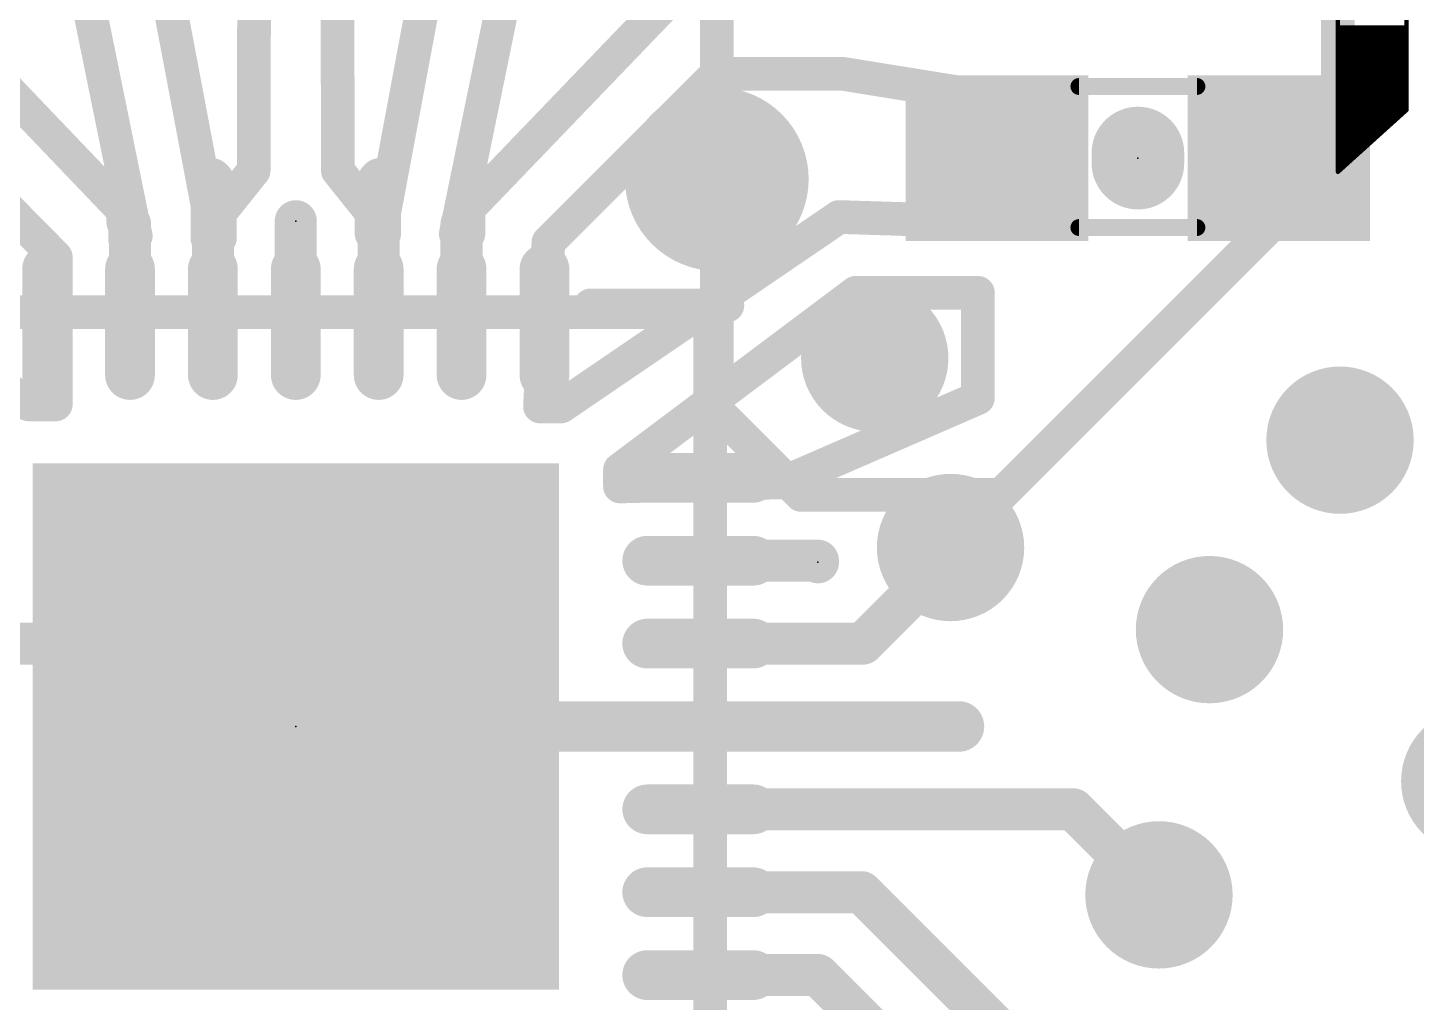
# Model space of a CAD drawing. Extents: x -11.8 to 66.2, y -19.6 to 35.5.
# Drawn here: x 14.89 to 23.27, y 13.58 to 19.46 of the extents above; entities that cross this region are included whole.
import ezdxf

# ---------------------------------------------------------------- set-up
doc = ezdxf.new("R2010")
doc.units = 0
for name, color, linetype in [('1', 12, 'CONTINUOUS'), ('16', 132, 'CONTINUOUS'), ('18', 110, 'CONTINUOUS'), ('21', 41, 'CONTINUOUS'), ('22', 40, 'CONTINUOUS'), ('23', 53, 'CONTINUOUS'), ('51', 53, 'CONTINUOUS')]:
    doc.layers.add(name, color=color, linetype=linetype)

# ---------------------------------------------------------------- blocks, each defined once
blk = doc.blocks.new('RECT')
blk.add_solid([(-0.5, -0.5), (0.5, -0.5), (-0.5, 0.5), (0.5, 0.5)])
blk = doc.blocks.new('RECT48000X150368R100')
at = {"const_width": 0.15}
blk.add_lwpolyline([(0.075, -0.3199), (0.075, 0.3199, 0.4142), (0, 0.3949), (0, 0.3949, 0.4142), (-0.075, 0.3199), (-0.075, -0.3199, 0.4142), (0, -0.3949), (0, -0.3949, 0.4142)], format="xyb", close=True, dxfattribs=at)
blk.add_solid([(-0.0254, -0.3453), (0.0254, -0.3453), (-0.0254, 0.3453), (0.0254, 0.3453)])
blk = doc.blocks.new('PIE')
at = {"const_width": 0.5}
blk.add_lwpolyline([(0, -0.25, 1), (0, 0.25, 1), (0, -0.25)], format="xyb", dxfattribs=at)
blk = doc.blocks.new('ROUNDV')
at = {"const_width": 0.5}
blk.add_lwpolyline([(0, -0.25, 1), (0, 0.25, 1), (0, -0.25)], format="xyb", dxfattribs=at)

msp = doc.modelspace()

# ---------------------------------------------------------------- linework, layer by layer
at = {"layer": '1'}
for points, const_width in [([(16.256, 18.5928), (16.2814, 29.2354)], 0.2032), ([(16.764, 18.5928), (16.7386, 29.2354)], 0.2032), ([(13.589, 20.32), (15.4813, 18.3388)], 0.2032), ([(15.5448, 18.1991), (15.113, 20.32)], 0.2032), ([(15.621, 20.2692), (15.9766, 18.3896)], 0.2032), ([(17.907, 20.32), (17.4752, 18.2118)], 0.2032), ([(17.5514, 18.3642), (19.431, 20.32)], 0.2032), ([(17.399, 20.2438), (17.0434, 18.3388)], 0.2032), ([(13.97, 19.177), (15.0622, 18.0721)], 0.2032), ([(18.034, 18.161), (19.05, 19.177)], 0.2032), ([(19.05, 19.177), (19.812, 19.177)], 0.2032), ([(19.812, 19.177), (20.5994, 19.05)], 0.2032), ([(20.5994, 19.05), (20.5994, 18.288)], 0.2032), ([(16.0528, 18.3388), (16.256, 18.5928)], 0.2032), ([(16.9672, 18.3388), (16.764, 18.5928)], 0.2032), ([(16.01, 18.534), (16.002, 18.542)], 0.254), ([(16.01, 17.68), (16.01, 18.534)], 0.254), ([(17.01, 18.534), (17.018, 18.542)], 0.254), ([(17.01, 17.68), (17.01, 18.534)], 0.254), ([(15.4813, 18.3388), (15.4813, 18.1737)], 0.2032), ([(15.9766, 18.3896), (15.9766, 18.1864)], 0.2032), ([(16.0528, 18.1864), (16.0528, 18.3388)], 0.2032), ([(16.9672, 18.2118), (16.9672, 18.3388)], 0.2032), ([(17.0434, 18.3388), (17.0434, 18.2118)], 0.2032), ([(17.5514, 18.2118), (17.5514, 18.3642)], 0.2032), ([(14.8971, 17.1831), (13.3604, 18.3134)], 0.2032), ([(15.51, 18.272), (15.494, 18.288)], 0.254), ([(15.51, 17.68), (15.51, 18.272)], 0.254), ([(16.51, 17.68), (16.51, 18.288)], 0.254), ([(17.51, 18.272), (17.526, 18.288)], 0.254), ([(17.51, 17.68), (17.51, 18.272)], 0.254), ([(19.7866, 18.3134), (18.1102, 17.1704)], 0.2032), ([(20.5994, 18.288), (19.7866, 18.3134)], 0.2032), ([(15.4813, 18.1737), (15.5448, 18.1991)], 0.2032), ([(15.9766, 18.1864), (16.0528, 18.1864)], 0.2032), ([(17.0434, 18.2118), (16.9672, 18.2118)], 0.2032), ([(17.4752, 18.2118), (17.5514, 18.2118)], 0.2032), ([(17.9832, 17.1704), (18.034, 18.161)], 0.2032), ([(15.01, 17.6799), (15.01, 18.01)], 0.2032), ([(15.0622, 18.0721), (15.0622, 17.1831)], 0.2032), ([(18.01, 17.6799), (18.01, 18.01)], 0.254), ([(19.8882, 17.8562), (18.4658, 16.7894)], 0.2032), ([(20.6248, 17.8562), (19.8882, 17.8562)], 0.2032), ([(20.6248, 17.2212), (20.6248, 17.8562)], 0.2032), ([(15.0622, 17.1831), (14.8971, 17.1831)], 0.2032), ([(18.1102, 17.1704), (17.9832, 17.1704)], 0.2032), ([(19.4564, 16.7132), (20.6248, 17.2212)], 0.2032), ([(18.4658, 16.7894), (18.4658, 16.6878)], 0.2032), ([(18.4658, 16.6878), (19.4564, 16.7132)], 0.2032), ([(20.4597, 16.3195), (20.4597, 16.2687)], 0.254), ([(18.95, 16.24), (19.6596, 16.24)], 0.254), ([(19.6596, 16.24), (19.6596, 16.2306)], 0.254), ([(20.4597, 16.2687), (19.931, 15.74)], 0.254), ([(14.0701, 15.74), (15.4305, 15.74)], 0.254), ([(15.3035, 15.748), (15.2955, 15.74)], 0.254), ([(15.3035, 15.748), (15.3035, 15.7734)], 0.254), ([(15.3035, 15.748), (15.3035, 15.367)], 0.254), ([(15.4305, 15.74), (15.4305, 15.24)], 0.254), ([(19.931, 15.74), (18.95, 15.74)], 0.254), ([(15.3035, 15.367), (15.4305, 15.24)], 0.254), ([(17.5895, 15.24), (18.9499, 15.24)], 0.3048), ([(18.9499, 15.24), (20.5105, 15.24)], 0.3048), ([(18.95, 14.74), (21.201, 14.74)], 0.254), ([(21.201, 14.74), (21.717, 14.224)], 0.254), ([(19.923, 14.24), (18.95, 14.24)], 0.254), ([(21.717, 12.446), (19.923, 14.24)], 0.254), ([(19.661, 13.74), (18.9499, 13.74)], 0.254), ([(20.193, 13.208), (19.661, 13.74)], 0.254)]:
    msp.add_lwpolyline(points, dxfattribs=dict(at, const_width=const_width))
for points, const_width in [([(19.05, 19.2278, 1), (19.05, 19.1262)], 0.1016), ([(19.0859, 19.1411, 1), (19.0141, 19.2129)], 0.1016), ([(19.8201, 19.2272, 1), (19.8039, 19.1268)], 0.1016), ([(19.812, 19.1262, 1), (19.812, 19.2278)], 0.1016), ([(20.6502, 19.05, 1), (20.5486, 19.05)], 0.1016), ([(20.5913, 18.9998, 1), (20.6075, 19.1002)], 0.1016), ([(16.2957, 18.5611, 1), (16.2163, 18.6245)], 0.1016), ([(16.8037, 18.6245, 1), (16.7243, 18.5611)], 0.1016), ([(16.0469, 18.5869, 1), (15.9571, 18.4971)], 0.127), ([(16.0735, 18.534, 1), (15.9465, 18.534)], 0.127), ([(15.9651, 18.4891, 1), (16.0549, 18.5789)], 0.127), ([(16.2052, 18.5929, 1), (16.3068, 18.5927)], 0.1016), ([(16.7132, 18.5927, 1), (16.8148, 18.5929)], 0.1016), ([(17.0735, 18.534, 1), (16.9465, 18.534)], 0.127), ([(16.9651, 18.5789, 1), (17.0549, 18.4891)], 0.127), ([(17.0629, 18.4971, 1), (16.9731, 18.5869)], 0.127), ([(15.5321, 18.3388, 1), (15.4305, 18.3388)], 0.1016), ([(16.0274, 18.3896, 1), (15.9258, 18.3896)], 0.1016), ([(15.9267, 18.3802, 1), (16.0265, 18.399)], 0.1016), ([(16.1036, 18.3388, 1), (16.002, 18.3388)], 0.1016), ([(17.018, 18.3388, 1), (16.9164, 18.3388)], 0.1016), ([(17.0942, 18.3388, 1), (16.9926, 18.3388)], 0.1016), ([(17.6022, 18.3642, 1), (17.5006, 18.3642)], 0.1016), ([(17.5148, 18.3994, 1), (17.588, 18.329)], 0.1016), ([(15.5389, 18.3329, 1), (15.4491, 18.2431)], 0.127), ([(15.5735, 18.272, 1), (15.4465, 18.272)], 0.127), ([(15.4446, 18.3037, 1), (15.518, 18.3739)], 0.1016), ([(15.4651, 18.2271, 1), (15.5549, 18.3169)], 0.127), ([(16.0131, 18.3705, 1), (16.0925, 18.3071)], 0.1016), ([(16.5735, 18.288, 1), (16.4465, 18.288)], 0.127), ([(16.9275, 18.3071, 1), (17.0069, 18.3705)], 0.1016), ([(16.9935, 18.3481, 1), (17.0933, 18.3295)], 0.1016), ([(17.5735, 18.272, 1), (17.4465, 18.272)], 0.127), ([(17.4651, 18.3169, 1), (17.5549, 18.2271)], 0.127), ([(17.5709, 18.2431, 1), (17.4811, 18.3329)], 0.127), ([(19.7882, 18.3642, 1), (19.785, 18.2626)], 0.1016), ([(19.8152, 18.2714, 1), (19.758, 18.3554)], 0.1016), ([(20.5978, 18.2372, 1), (20.601, 18.3388)], 0.1016), ([(15.4624, 18.2209, 1), (15.5002, 18.1265)], 0.1016), ([(15.495, 18.189, 1), (15.5946, 18.2092)], 0.1016), ([(15.5637, 18.1519, 1), (15.5259, 18.2463)], 0.1016), ([(15.9766, 18.2372, 1), (15.9766, 18.1356)], 0.1016), ([(16.0528, 18.1356, 1), (16.0528, 18.2372)], 0.1016), ([(16.9672, 18.2626, 1), (16.9672, 18.161)], 0.1016), ([(16.9164, 18.2118, 1), (17.018, 18.2118)], 0.1016), ([(16.9926, 18.2118, 1), (17.0942, 18.2118)], 0.1016), ([(17.0434, 18.161, 1), (17.0434, 18.2626)], 0.1016), ([(17.4752, 18.2626, 1), (17.4752, 18.161)], 0.1016), ([(17.4254, 18.222, 1), (17.525, 18.2016)], 0.1016), ([(17.5006, 18.2118, 1), (17.6022, 18.2118)], 0.1016), ([(17.5514, 18.161, 1), (17.5514, 18.2626)], 0.1016), ([(18.0847, 18.1584, 1), (17.9833, 18.1636)], 0.1016), ([(20.5486, 18.288, 1), (20.6502, 18.288)], 0.1016), ([(15.4305, 18.1737, 1), (15.5321, 18.1737)], 0.1016), ([(15.9258, 18.1864, 1), (16.0274, 18.1864)], 0.1016), ([(16.002, 18.1864, 1), (16.1036, 18.1864)], 0.1016), ([(17.9981, 18.1969, 1), (18.0699, 18.1251)], 0.1016), ([(15.0608, 18.01, 1), (14.9592, 18.01)], 0.1016), ([(15.113, 18.0721, 1), (15.0114, 18.0721)], 0.1016), ([(15.0261, 18.0364, 1), (15.0983, 18.1078)], 0.1016), ([(18.0735, 18.01, 1), (17.9465, 18.01)], 0.127), ([(19.8882, 17.907, 1), (19.8882, 17.8054)], 0.1016), ([(19.9187, 17.8156, 1), (19.8577, 17.8968)], 0.1016), ([(20.6756, 17.8562, 1), (20.574, 17.8562)], 0.1016), ([(20.6248, 17.8054, 1), (20.6248, 17.907)], 0.1016), ([(14.9592, 17.6799, 1), (15.0608, 17.6799)], 0.1016), ([(15.4465, 17.68, 1), (15.5735, 17.68)], 0.127), ([(15.9465, 17.68, 1), (16.0735, 17.68)], 0.127), ([(16.4465, 17.68, 1), (16.5735, 17.68)], 0.127), ([(16.9465, 17.68, 1), (17.0735, 17.68)], 0.127), ([(17.4465, 17.68, 1), (17.5735, 17.68)], 0.127), ([(17.9465, 17.6799, 1), (18.0735, 17.6799)], 0.127), ([(14.8971, 17.2339, 1), (14.8971, 17.1323)], 0.1016), ([(14.867, 17.1422, 1), (14.9272, 17.224)], 0.1016), ([(15.0622, 17.1323, 1), (15.0622, 17.2339)], 0.1016), ([(17.9832, 17.2212, 1), (17.9832, 17.1196)], 0.1016), ([(18.0816, 17.2124, 1), (18.1388, 17.1284)], 0.1016), ([(18.1102, 17.1196, 1), (18.1102, 17.2212)], 0.1016), ([(20.574, 17.2212, 1), (20.6756, 17.2212)], 0.1016), ([(20.6451, 17.1746, 1), (20.6045, 17.2678)], 0.1016), ([(15.0114, 17.1831, 1), (15.113, 17.1831)], 0.1016), ([(17.9325, 17.173, 1), (18.0339, 17.1678)], 0.1016), ([(18.5166, 16.7894, 1), (18.415, 16.7894)], 0.1016), ([(18.4353, 16.83, 1), (18.4963, 16.7488)], 0.1016), ([(18.4645, 16.7386, 1), (18.4671, 16.637)], 0.1016), ([(19.4361, 16.7598, 1), (19.4767, 16.6666)], 0.1016), ([(19.4577, 16.6624, 1), (19.4551, 16.764)], 0.1016), ([(18.415, 16.6878, 1), (18.5166, 16.6878)], 0.1016), ([(20.5232, 16.3195, 1), (20.3962, 16.3195)], 0.127), ([(18.95, 16.3035, 1), (18.95, 16.1765)], 0.127), ([(19.7231, 16.24, 1), (19.5961, 16.24)], 0.127), ([(19.6596, 16.1765, 1), (19.6596, 16.3035)], 0.127), ([(20.5046, 16.2238, 1), (20.4148, 16.3136)], 0.127), ([(19.5961, 16.2306, 1), (19.7231, 16.2306)], 0.127), ([(20.3962, 16.2687, 1), (20.5232, 16.2687)], 0.127), ([(15.2506, 15.7849, 1), (15.3404, 15.6951)], 0.127), ([(15.367, 15.7734, 1), (15.24, 15.7734)], 0.127), ([(15.367, 15.748, 1), (15.24, 15.748)], 0.127), ([(15.3484, 15.7031, 1), (15.2586, 15.7929)], 0.127), ([(15.494, 15.74, 1), (15.367, 15.74)], 0.127), ([(15.4305, 15.6765, 1), (15.4305, 15.8035)], 0.127), ([(18.95, 15.8035, 1), (18.95, 15.6765)], 0.127), ([(19.8861, 15.7849, 1), (19.9759, 15.6951)], 0.127), ([(19.931, 15.6765, 1), (19.931, 15.8035)], 0.127), ([(15.24, 15.748, 1), (15.367, 15.748)], 0.127), ([(15.3484, 15.4119, 1), (15.2586, 15.3221)], 0.127), ([(15.24, 15.367, 1), (15.367, 15.367)], 0.127), ([(15.3856, 15.1951, 1), (15.4754, 15.2849)], 0.127), ([(17.5895, 15.3162, 1), (17.5895, 15.1638)], 0.1524), ([(18.9499, 15.3162, 1), (18.9499, 15.1638)], 0.1524), ([(18.9499, 15.1638, 1), (18.9499, 15.3162)], 0.1524), ([(20.5105, 15.1638, 1), (20.5105, 15.3162)], 0.1524), ([(15.367, 15.24, 1), (15.494, 15.24)], 0.127), ([(18.95, 14.8035, 1), (18.95, 14.6765)], 0.127), ([(21.2459, 14.7849, 1), (21.1561, 14.6951)], 0.127), ([(21.201, 14.6765, 1), (21.201, 14.8035)], 0.127), ([(18.95, 14.3035, 1), (18.95, 14.1765)], 0.127), ([(19.9679, 14.2849, 1), (19.8781, 14.1951)], 0.127), ([(19.923, 14.1765, 1), (19.923, 14.3035)], 0.127), ([(21.6721, 14.1791, 1), (21.7619, 14.2689)], 0.127), ([(18.9499, 13.8035, 1), (18.9499, 13.6765)], 0.127), ([(19.7059, 13.7849, 1), (19.6161, 13.6951)], 0.127), ([(19.661, 13.6765, 1), (19.661, 13.8035)], 0.127)]:
    msp.add_lwpolyline(points, format="xyb", dxfattribs=dict(at, const_width=const_width))
at = {"layer": '16', "const_width": 0.2032}
for points in [[(19.05, 26.5303), (19.05, 17.8435)], [(22.7965, 18.669), (22.7965, 26.416)], [(20.7645, 16.637), (22.7965, 18.669)], [(19.05, 17.8435), (19.1135, 17.78)], [(19.05, 17.78), (19.05, 17.145)], [(19.1135, 17.78), (19.05, 17.78)], [(19.05, 17.145), (19.558, 16.637)], [(19.558, 16.637), (20.7645, 16.637)]]:
    msp.add_lwpolyline(points, dxfattribs=at)
at = {"layer": '16', "const_width": 0.1016}
for points in [[(22.8324, 18.6331, 1), (22.7606, 18.7049)], [(22.7457, 18.669, 1), (22.8473, 18.669)], [(19.0859, 17.8794, 1), (19.0141, 17.8076)], [(18.9992, 17.8435, 1), (19.1008, 17.8435)], [(19.1008, 17.78, 1), (18.9992, 17.78)], [(19.05, 17.8308, 1), (19.05, 17.7292)], [(19.0776, 17.7441, 1), (19.1494, 17.8159)], [(19.1135, 17.7292, 1), (19.1135, 17.8308)], [(19.0859, 17.1809, 1), (19.0141, 17.1091)], [(18.9992, 17.145, 1), (19.1008, 17.145)], [(19.558, 16.6878, 1), (19.558, 16.5862)], [(19.5221, 16.6011, 1), (19.5939, 16.6729)], [(20.7286, 16.6729, 1), (20.8004, 16.6011)], [(20.7645, 16.5862, 1), (20.7645, 16.6878)]]:
    msp.add_lwpolyline(points, format="xyb", dxfattribs=at)
at = {"layer": '21'}
for points, const_width in [([(21.59, 18.6995), (21.59, 18.6385)], 0.5588), ([(19.05, 17.78), (18.288, 17.78)], 0.2032), ([(19.05, 17.74), (19.05, 17.018)], 0.2032)]:
    msp.add_lwpolyline(points, dxfattribs=dict(at, const_width=const_width))
for points, const_width in [([(21.7297, 18.6995, 1), (21.4503, 18.6995)], 0.2794), ([(21.4503, 18.6385, 1), (21.7297, 18.6385)], 0.2794), ([(18.288, 17.8308, 1), (18.288, 17.7292)], 0.1016), ([(19.1008, 17.74, 1), (18.9992, 17.74)], 0.1016), ([(19.05, 17.7292, 1), (19.05, 17.8308)], 0.1016), ([(18.9992, 17.018, 1), (19.1008, 17.018)], 0.1016)]:
    msp.add_lwpolyline(points, format="xyb", dxfattribs=dict(at, const_width=const_width))
at = {"layer": '22', "const_width": 0.0254}
for points in [[(23.2105, 18.9586), (23.2105, 21.016)], [(22.7965, 20.0152), (22.7965, 18.5852)], [(22.7965, 19.4564), (23.2105, 19.4564)], [(22.7965, 19.431), (23.2105, 19.431)], [(22.7965, 19.4056), (23.2105, 19.4056)], [(22.7965, 19.3802), (23.2105, 19.3802)], [(22.7965, 19.3548), (23.2105, 19.3548)], [(22.7965, 19.3294), (23.2105, 19.3294)], [(22.7965, 19.304), (23.2105, 19.304)], [(22.7965, 19.2786), (23.2105, 19.2786)], [(22.7965, 19.2532), (23.2105, 19.2532)], [(22.7965, 19.2278), (23.2105, 19.2278)], [(22.7965, 19.2024), (23.2105, 19.2024)], [(22.7965, 19.177), (23.2105, 19.177)], [(22.7965, 19.1516), (23.2105, 19.1516)], [(22.7965, 19.1262), (23.2105, 19.1262)], [(22.7965, 19.1008), (23.2105, 19.1008)], [(22.7965, 19.0754), (23.2105, 19.0754)], [(22.7965, 19.05), (23.2105, 19.05)], [(22.7965, 19.0246), (23.2105, 19.0246)], [(22.7965, 18.9992), (23.2105, 18.9992)], [(22.7965, 18.9738), (23.2105, 18.9738)], [(22.7965, 18.5852), (23.2105, 18.9586)], [(22.7965, 18.9484), (23.1992, 18.9484)], [(22.7965, 18.923), (23.171, 18.923)], [(22.7965, 18.8976), (23.1429, 18.8976)], [(22.7965, 18.8722), (23.1147, 18.8722)], [(22.7965, 18.8468), (23.0865, 18.8468)], [(22.7965, 18.8214), (23.0584, 18.8214)], [(22.7965, 18.796), (23.0302, 18.796)], [(22.7965, 18.7706), (23.0021, 18.7706)], [(22.7965, 18.7452), (22.9739, 18.7452)], [(22.7965, 18.7198), (22.9457, 18.7198)], [(22.7965, 18.6944), (22.9176, 18.6944)], [(22.7965, 18.669), (22.8894, 18.669)], [(22.7965, 18.6436), (22.8612, 18.6436)], [(22.7965, 18.6182), (22.8331, 18.6182)], [(22.7965, 18.5928), (22.8049, 18.5928)]]:
    msp.add_lwpolyline(points, dxfattribs=at)
at = {"layer": '22', "const_width": 0.0127}
for points in [[(22.7965, 19.4628, 1), (22.7965, 19.4501)], [(22.7965, 19.4374, 1), (22.7965, 19.4246)], [(23.2105, 19.4501, 1), (23.2105, 19.4628)], [(23.2105, 19.4246, 1), (23.2105, 19.4374)], [(22.7965, 19.412, 1), (22.7965, 19.3992)], [(22.7965, 19.3866, 1), (22.7965, 19.3739)], [(22.7965, 19.3612, 1), (22.7965, 19.3484)], [(23.2105, 19.3992, 1), (23.2105, 19.412)], [(23.2105, 19.3739, 1), (23.2105, 19.3866)], [(23.2105, 19.3484, 1), (23.2105, 19.3612)], [(22.7965, 19.3358, 1), (22.7965, 19.323)], [(22.7965, 19.3104, 1), (22.7965, 19.2977)], [(22.7965, 19.285, 1), (22.7965, 19.2722)], [(22.7965, 19.2596, 1), (22.7965, 19.2468)], [(23.2105, 19.323, 1), (23.2105, 19.3358)], [(23.2105, 19.2977, 1), (23.2105, 19.3104)], [(23.2105, 19.2722, 1), (23.2105, 19.285)], [(23.2105, 19.2468, 1), (23.2105, 19.2596)], [(22.7965, 19.2342, 1), (22.7965, 19.2215)], [(22.7965, 19.2088, 1), (22.7965, 19.196)], [(22.7965, 19.1834, 1), (22.7965, 19.1706)], [(23.2105, 19.2215, 1), (23.2105, 19.2342)], [(23.2105, 19.196, 1), (23.2105, 19.2088)], [(23.2105, 19.1706, 1), (23.2105, 19.1834)], [(22.7965, 19.158, 1), (22.7965, 19.1453)], [(22.7965, 19.1326, 1), (22.7965, 19.1198)], [(22.7965, 19.1072, 1), (22.7965, 19.0944)], [(23.2105, 19.1453, 1), (23.2105, 19.158)], [(23.2105, 19.1198, 1), (23.2105, 19.1326)], [(23.2105, 19.0944, 1), (23.2105, 19.1072)], [(22.7965, 19.0818, 1), (22.7965, 19.0691)], [(22.7965, 19.0564, 1), (22.7965, 19.0436)], [(22.7965, 19.031, 1), (22.7965, 19.0182)], [(23.2105, 19.0691, 1), (23.2105, 19.0818)], [(23.2105, 19.0436, 1), (23.2105, 19.0564)], [(23.2105, 19.0182, 1), (23.2105, 19.031)], [(22.7965, 19.0056, 1), (22.7965, 18.9929)], [(22.7965, 18.9802, 1), (22.7965, 18.9674)], [(22.7965, 18.9548, 1), (22.7965, 18.942)], [(22.7965, 18.9294, 1), (22.7965, 18.9167)], [(23.171, 18.9167, 1), (23.171, 18.9294)], [(23.1992, 18.942, 1), (23.1992, 18.9548)], [(23.2041, 18.9586, 1), (23.2169, 18.9586)], [(23.2148, 18.9539, 1), (23.2062, 18.9633)], [(23.2105, 18.9929, 1), (23.2105, 19.0056)], [(23.2105, 18.9674, 1), (23.2105, 18.9802)], [(22.7965, 18.904, 1), (22.7965, 18.8912)], [(22.7965, 18.8786, 1), (22.7965, 18.8658)], [(22.7965, 18.8532, 1), (22.7965, 18.8405)], [(23.0865, 18.8405, 1), (23.0865, 18.8532)], [(23.1147, 18.8658, 1), (23.1147, 18.8786)], [(23.1429, 18.8912, 1), (23.1429, 18.904)], [(22.7965, 18.8278, 1), (22.7965, 18.815)], [(22.7965, 18.8024, 1), (22.7965, 18.7896)], [(22.7965, 18.777, 1), (22.7965, 18.7643)], [(23.0021, 18.7643, 1), (23.0021, 18.777)], [(23.0302, 18.7896, 1), (23.0302, 18.8024)], [(23.0584, 18.815, 1), (23.0584, 18.8278)], [(22.7965, 18.7516, 1), (22.7965, 18.7388)], [(22.7965, 18.7262, 1), (22.7965, 18.7134)], [(22.7965, 18.7008, 1), (22.7965, 18.6881)], [(22.7965, 18.6754, 1), (22.7965, 18.6626)], [(22.8894, 18.6626, 1), (22.8894, 18.6754)], [(22.9176, 18.6881, 1), (22.9176, 18.7008)], [(22.9457, 18.7134, 1), (22.9457, 18.7262)], [(22.9739, 18.7388, 1), (22.9739, 18.7516)], [(22.7965, 18.65, 1), (22.7965, 18.6372)], [(22.7965, 18.6246, 1), (22.7965, 18.6119)], [(22.7965, 18.5992, 1), (22.7965, 18.5864)], [(22.7922, 18.5899, 1), (22.8008, 18.5805)], [(22.8049, 18.5864, 1), (22.8049, 18.5992)], [(22.8331, 18.6119, 1), (22.8331, 18.6246)], [(22.8612, 18.6372, 1), (22.8612, 18.65)], [(22.7902, 18.5852, 1), (22.8029, 18.5852)]]:
    msp.add_lwpolyline(points, format="xyb", dxfattribs=at)
at = {"layer": '23'}
for p in [(21.59, 18.669), (16.51, 18.288), (19.6596, 16.2306), (16.51, 15.24)]:
    msp.add_point(p, dxfattribs=at)
at = {"layer": '51'}
for points, const_width in [([(21.234, 19.101), (21.946, 19.101)], 0.1016), ([(21.234, 18.25), (21.946, 18.25)], 0.1016), ([(19.01, 17.74), (14.51, 17.74)], 0.2032), ([(19.01, 12.74), (19.01, 17.74)], 0.2032)]:
    msp.add_lwpolyline(points, dxfattribs=dict(at, const_width=const_width))
for points, const_width in [([(21.234, 19.1264, 1), (21.234, 19.0756)], 0.0508), ([(21.946, 19.0756, 1), (21.946, 19.1264)], 0.0508), ([(21.234, 18.2754, 1), (21.234, 18.2246)], 0.0508), ([(21.946, 18.2246, 1), (21.946, 18.2754)], 0.0508), ([(19.0608, 17.74, 1), (18.9592, 17.74)], 0.1016), ([(19.01, 17.6892, 1), (19.01, 17.7908)], 0.1016)]:
    msp.add_lwpolyline(points, format="xyb", dxfattribs=dict(at, const_width=const_width))

# ---------------------------------------------------------------- block references
at = {"layer": '1', "xscale": 1.1}
for p in [(20.74, 18.669), (22.44, 18.669)]:
    msp.add_blockref('RECT', p, dxfattribs=at)
at = {"layer": '1'}
for name, p, xscale, yscale in [('PIE', (16.51, 18.288), 0.2032, 0.2032), ('RECT', (16.51, 15.24), 3.175, 3.175), ('PIE', (19.6596, 16.2306), 0.2032, 0.2032)]:
    msp.add_blockref(name, p, dxfattribs=dict(at, xscale=xscale, yscale=yscale))
for p in [(15.01, 17.6799), (15.51, 17.68), (16.01, 17.68), (16.51, 17.68), (17.01, 17.68), (17.51, 17.68), (18.01, 17.6799)]:
    msp.add_blockref('RECT48000X150368R100', p, dxfattribs=at)
at = {"layer": '1', "rotation": 270}
for p in [(18.9499, 16.74), (18.95, 16.24), (18.95, 15.74), (18.9499, 15.24), (18.95, 14.74), (18.95, 14.24), (18.9499, 13.74)]:
    msp.add_blockref('RECT48000X150368R100', p, dxfattribs=at)
at = {"layer": '18'}
for p, xscale, yscale in [((19.05, 18.542), 1.108, 1.108), ((19.05, 18.542), 1.108, 1.108), ((20.0025, 17.4625), 0.889, 0.889), ((20.0025, 17.4625), 0.889, 0.889), ((22.8092, 16.9672), 0.889, 0.889), ((22.8092, 16.9672), 0.889, 0.889), ((15.4305, 16.3195), 0.889, 0.889), ((15.4305, 16.3195), 0.889, 0.889), ((16.51, 16.3195), 0.889, 0.889), ((16.51, 16.3195), 0.889, 0.889), ((17.5895, 16.3195), 0.889, 0.889), ((17.5895, 16.3195), 0.889, 0.889), ((20.4597, 16.3195), 0.889, 0.889), ((20.4597, 16.3195), 0.889, 0.889), ((22.0218, 15.8242), 0.889, 0.889), ((22.0218, 15.8242), 0.889, 0.889), ((15.4305, 15.24), 0.889, 0.889), ((15.4305, 15.24), 0.889, 0.889), ((16.51, 15.24), 0.889, 0.889), ((16.51, 15.24), 0.889, 0.889), ((17.5895, 15.24), 0.889, 0.889), ((17.5895, 15.24), 0.889, 0.889), ((23.622, 14.9098), 0.889, 0.889), ((23.622, 14.9098), 0.889, 0.889), ((21.717, 14.224), 0.889, 0.889), ((21.717, 14.224), 0.889, 0.889), ((15.4305, 14.1605), 0.889, 0.889), ((15.4305, 14.1605), 0.889, 0.889), ((16.51, 14.1351), 0.889, 0.889), ((16.51, 14.1351), 0.889, 0.889), ((17.5895, 14.1605), 0.889, 0.889), ((17.5895, 14.1605), 0.889, 0.889)]:
    msp.add_blockref('ROUNDV', p, dxfattribs=dict(at, xscale=xscale, yscale=yscale))
at = {"layer": '51', "xscale": 0.5001, "yscale": 0.95}
for p in [(21.0019, 18.6741), (22.1702, 18.6741)]:
    msp.add_blockref('RECT', p, dxfattribs=at)

doc.saveas('drawing.dxf')
